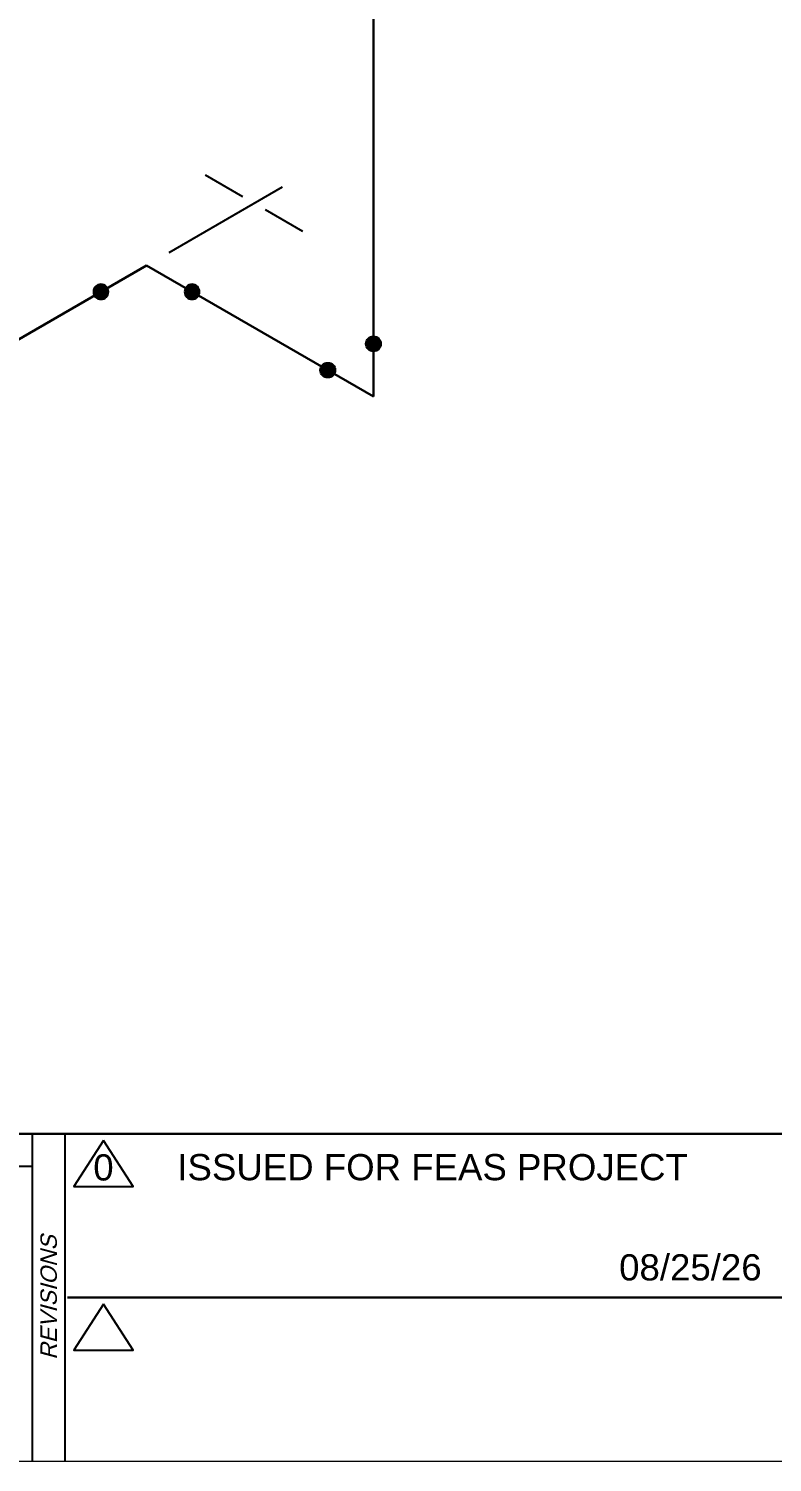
# Model space of a CAD drawing. Header units: inches. Extents: x 0.1 to 17.4, y 0.1 to 11.4.
# Drawn here: x 7.49 to 10.32, y 0.25 to 5.72 of the extents above; entities that cross this region are included whole.
import ezdxf
from ezdxf.enums import TextEntityAlignment as Align

# ---------------------------------------------------------------- set-up
doc = ezdxf.new("R2010")
doc.units = ezdxf.units.IN
doc.header["$MEASUREMENT"] = 0
for name, color, linetype in [('BORDER', 3, 'Continuous'), ('BORDERTEXT', 7, 'Continuous'), ('FITTINGS', 4, 'Continuous'), ('WELD POINTS', 41, 'Continuous')]:
    doc.layers.add(name, color=color, linetype=linetype)
doc.layers.add('PIPE', color=7, linetype='Continuous', lineweight=30)
doc.styles.add('FEASStandard', font='arial.ttf')

# ---------------------------------------------------------------- blocks, each defined once
blk = doc.blocks.new('Border')
at = {"layer": 'BORDER'}
for p, q in [((7.625, 0.25), (7.625, 1.5)), ((7.5, 1.375), (0.25, 1.375))]:
    blk.add_line(p, q, dxfattribs=at)
at = {"layer": 'BORDER', "const_width": 0.005}
blk.add_lwpolyline([(0.25, 0.25), (17.25, 0.25), (17.25, 11.25), (0.25, 11.25)], close=True, dxfattribs=at)
at = {"layer": 'BORDER', "const_width": 0.00833}
for points in [[(17.25, 1.5), (0.25, 1.5)], [(7.5, 0.25), (7.5, 1.5)], [(7.6336, 0.875), (10.375, 0.875)]]:
    blk.add_lwpolyline(points, dxfattribs=at)
at = {"layer": 'BORDERTEXT', "style": 'FEASStandard', "oblique": 15}
blk.add_text('REVISIONS', height=0.0625, rotation=90, dxfattribs=at).set_placement((7.5625, 0.875), align=Align.MIDDLE)
blk = doc.blocks.new('2_ELBOW_WELD_30')
at = {"linetype": 'ByBlock', "lineweight": -2}
h = blk.add_hatch(color=0, dxfattribs=at)
edge = h.paths.add_edge_path()
edge.add_arc((0.174, 0.1004), 0.0286, 0, 360)
h = blk.add_hatch(color=0, dxfattribs=at)
edge = h.paths.add_edge_path()
edge.add_arc((0, -0.2009), 0.0286, 0, 360)
at = {"color": 0, "linetype": 'ByBlock', "lineweight": -2}
for centre in [(0.174, 0.1004), (0, -0.2009)]:
    blk.add_circle(centre, 0.0286, dxfattribs=at)
blk = doc.blocks.new('2_ELBOW_WELD_330')
at = {"linetype": 'ByBlock', "lineweight": -2}
h = blk.add_hatch(color=0, dxfattribs=at)
edge = h.paths.add_edge_path()
edge.add_arc((0.174, -0.1004), 0.0286, 0, 360)
h = blk.add_hatch(color=0, dxfattribs=at)
edge = h.paths.add_edge_path()
edge.add_arc((0, -0.2009), 0.0286, 0, 360)
at = {"color": 0, "linetype": 'ByBlock', "lineweight": -2}
for centre in [(0.174, -0.1004), (0, -0.2009)]:
    blk.add_circle(centre, 0.0286, dxfattribs=at)
blk = doc.blocks.new('4_SUPPORT_I-BEAM_30')
at = {"color": 0, "linetype": 'ByBlock', "lineweight": -2}
for p, q in [((-0.0435, 0.0251), (-0.1857, 0.1072)), ((0.1857, -0.1072), (0.0435, -0.0251))]:
    blk.add_line(p, q, dxfattribs=at)
blk = doc.blocks.new('*U33')
at = {"layer": 'FITTINGS'}
blk.add_line((0.0866, 0.05), (0.5196, 0.3), dxfattribs=at)
blk.add_blockref('4_SUPPORT_I-BEAM_30', (0.4114, 0.2375), dxfattribs=at)

msp = doc.modelspace()

# ---------------------------------------------------------------- linework, layer by layer
at = {"layer": 'BORDERTEXT'}
for points in [[(7.7717, 1.474), (7.6588, 1.2984), (7.8845, 1.2984)], [(7.7717, 0.849), (7.6588, 0.6734), (7.8845, 0.6734)]]:
    msp.add_lwpolyline(points, close=True, dxfattribs=at)
at = {"layer": 'PIPE'}
for p, q in [((8.8018, 4.3144), (8.8018, 7.8144)), ((4.4716, 2.8144), (7.9357, 4.8144)), ((7.9357, 4.8144), (8.8018, 4.3144))]:
    msp.add_line(p, q, dxfattribs=at)

# ---------------------------------------------------------------- block references
at = {"layer": 'BORDER'}
msp.add_blockref('Border', (0, 0), dxfattribs=at)
at = {"layer": 'PIPE'}
msp.add_blockref('*U33', (7.9357, 4.8144), dxfattribs=at)
at = {"layer": 'WELD POINTS', "xscale": -1, "rotation": 59.99999999999994}
msp.add_blockref('2_ELBOW_WELD_30', (7.9357, 4.8144), dxfattribs=at)
at = {"layer": 'WELD POINTS', "rotation": 180}
msp.add_blockref('2_ELBOW_WELD_330', (8.8018, 4.3144), dxfattribs=at)

# ---------------------------------------------------------------- texts
at = {"layer": 'BORDERTEXT', "style": 'FEASStandard'}
msp.add_text('ISSUED FOR FEAS PROJECT', height=0.1, dxfattribs=at).set_placement((9.0276, 1.3726), align=Align.MIDDLE_CENTER)
for tag, text, p in [('0', '', (7.7717, 1.3716)), ('08/25/26', '-', (10.0112, 0.9901))]:
    msp.add_attdef(tag, text=text, height=0.1, dxfattribs=at).set_placement(p, align=Align.MIDDLE_CENTER)

doc.saveas('drawing.dxf')
